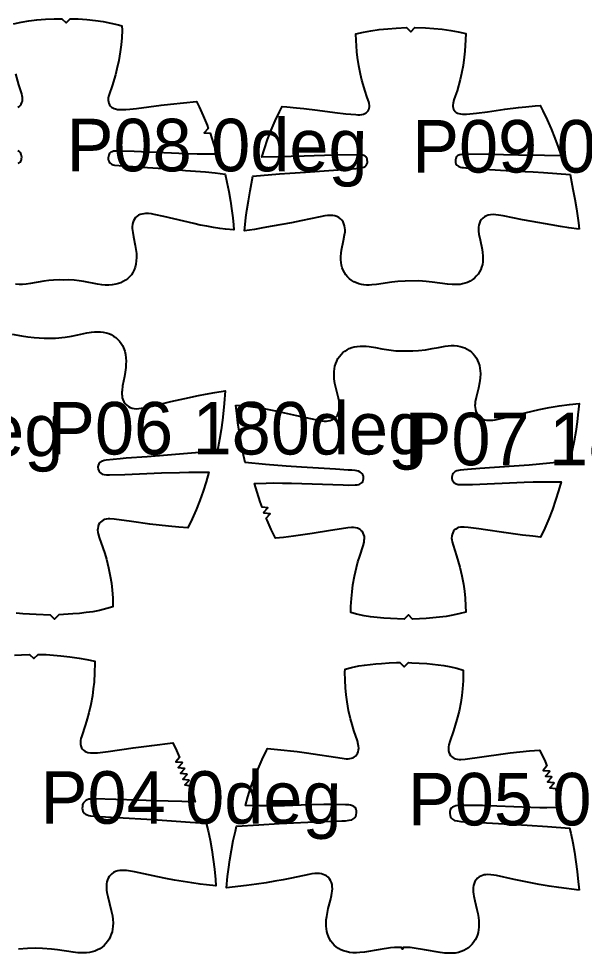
# Model space of a CAD drawing. Header units: millimetres. Extents: x 0 to 2016, y 0 to 4064.
# Drawn here: x 1296 to 1565, y 2549.6 to 2994.5 of the extents above; entities that cross this region are included whole.
import ezdxf

# ---------------------------------------------------------------- set-up
doc = ezdxf.new("R2010")
doc.units = ezdxf.units.MM
doc.layers.add('ANNOTATION', color=3, linetype='Continuous')
doc.layers.add('PIECES', color=5, linetype='Continuous')

msp = doc.modelspace()

# ---------------------------------------------------------------- linework, layer by layer
at = {"layer": 'PIECES'}
for points in [[(1293.56, 2991.96), (1297.17, 2992.76), (1300.85, 2993.41), (1304.56, 2993.9), (1308.69, 2994.26), (1312.83, 2994.45), (1316.53, 2994.47), (1318.51, 2992.46), (1320.53, 2994.44), (1324.23, 2994.36), (1328.36, 2994.1), (1332.48, 2993.68), (1336.18, 2993.12), (1339.86, 2992.41), (1343.45, 2991.55), (1345.12, 2991.08), (1345.13, 2989.03), (1344.99, 2985.29), (1344.72, 2982.01), (1344.33, 2978.74), (1343.63, 2974.62), (1342.74, 2970.54), (1342.03, 2967.79), (1340.48, 2962.55), (1339.02, 2958.35), (1338.77, 2957.48), (1338.61, 2956.6), (1338.57, 2955.7), (1338.66, 2954.93), (1338.86, 2954.19), (1339.19, 2953.5), (1339.64, 2952.88), (1340.16, 2952.39), (1340.75, 2952.01), (1341.39, 2951.71), (1342.07, 2951.49), (1343.01, 2951.31), (1343.97, 2951.22), (1344.93, 2951.2), (1346.92, 2951.27), (1348.91, 2951.42), (1351.96, 2951.74), (1363.69, 2953.24), (1368.21, 2953.77), (1380.56, 2955.1), (1381.84, 2952.51), (1383.8, 2948.17), (1385.61, 2943.77), (1386.17, 2942.26), (1384.26, 2940.22), (1387.04, 2939.91), (1388.72, 2934.92), (1390.16, 2929.99), (1384.45, 2929.97), (1380.88, 2930.01), (1372.23, 2930.26), (1350.89, 2931.28), (1345.39, 2931.45), (1341.78, 2931.42), (1341.1, 2931.34), (1340.45, 2931.17), (1339.88, 2930.88), (1339.39, 2930.46), (1339.05, 2930), (1338.81, 2929.48), (1338.65, 2928.93), (1338.55, 2928.25), (1338.57, 2927.57), (1338.71, 2926.9), (1338.95, 2926.32), (1339.31, 2925.82), (1340.16, 2925.22), (1340.86, 2924.97), (1341.6, 2924.83), (1345.76, 2924.38), (1354.79, 2923.76), (1364.91, 2923.2), (1368, 2922.99), (1375.36, 2922.28), (1384.84, 2921.5), (1389.47, 2921.06), (1394.22, 2920.54), (1395.02, 2916.71), (1395.88, 2912.24), (1396.69, 2907.64), (1397.39, 2903.03), (1397.81, 2899.7), (1398.15, 2896.36), (1398.35, 2893.9), (1398.35, 2893.9), (1394.35, 2894.33), (1391.69, 2894.68), (1388.59, 2895.14), (1385.49, 2895.67), (1382.38, 2896.27), (1379.28, 2896.93), (1365, 2900.31), (1360.44, 2901.3), (1359.08, 2901.54), (1357.7, 2901.7), (1356.32, 2901.72), (1355.45, 2901.65), (1354.6, 2901.49), (1353.78, 2901.23), (1353.01, 2900.88), (1352.29, 2900.4), (1351.62, 2899.77), (1351.07, 2899.04), (1350.63, 2898.23), (1350.31, 2897.36), (1350.11, 2896.46), (1350.02, 2895.54), (1350.02, 2894.61), (1350.2, 2892.75), (1350.57, 2890.65), (1351.44, 2886.49), (1351.75, 2884.58), (1351.95, 2882.66), (1352.01, 2880.74), (1351.94, 2879.19), (1351.74, 2877.66), (1351.37, 2876.16), (1350.91, 2874.9), (1350.31, 2873.71), (1349.58, 2872.59), (1348.71, 2871.57), (1347.79, 2870.71), (1346.79, 2869.97), (1345.71, 2869.33), (1344.58, 2868.8), (1343.39, 2868.38), (1342.17, 2868.06), (1340.52, 2867.79), (1338.85, 2867.68), (1337.17, 2867.71), (1335.49, 2867.84), (1333.42, 2868.13), (1327.02, 2869.32), (1324.73, 2869.7), (1322.42, 2869.97), (1319.86, 2870.1), (1317.51, 2870.08), (1315.17, 2870.14), (1312.61, 2870.05), (1310.3, 2869.82), (1308, 2869.48), (1301.58, 2868.39), (1299.51, 2868.14), (1297.83, 2868.03), (1296.15, 2868.03), (1294.48, 2868.17)], [(1295.62, 2952.37), (1296.22, 2952.75), (1296.74, 2953.22), (1297.21, 2953.84), (1297.54, 2954.52), (1297.76, 2955.26), (1297.86, 2956.03), (1297.83, 2956.93), (1297.68, 2957.81), (1297.45, 2958.69), (1296.06, 2962.92), (1294.6, 2968.18)], [(1295.77, 2925.58), (1296.63, 2926.16), (1297, 2926.67), (1297.25, 2927.24), (1297.4, 2927.91), (1297.43, 2928.58), (1297.34, 2929.26), (1297.19, 2929.82), (1296.96, 2930.34), (1296.63, 2930.81), (1296.15, 2931.23), (1295.58, 2931.53)], [(1292.96, 2844.31), (1297.37, 2843.53), (1300.33, 2843.06), (1303.31, 2842.69), (1308.04, 2842.38), (1313.45, 2842.47), (1318.17, 2842.95), (1321.13, 2843.42), (1324.08, 2844), (1328.45, 2844.93), (1330.65, 2845.28), (1332.05, 2845.43), (1333.44, 2845.49), (1334.83, 2845.45), (1336.21, 2845.3), (1337.57, 2845.02), (1338.82, 2844.61), (1340.01, 2844.08), (1341.15, 2843.43), (1342.21, 2842.67), (1343.13, 2841.83), (1343.97, 2840.92), (1344.72, 2839.93), (1345.36, 2838.86), (1345.9, 2837.74), (1346.43, 2836.2), (1346.8, 2834.62), (1347, 2833), (1347.06, 2831.48), (1347.02, 2829.95), (1346.9, 2828.42), (1346.62, 2826.26), (1346.26, 2824.11), (1345.44, 2819.78), (1345.14, 2817.57), (1345.07, 2816.67), (1345.06, 2815.77), (1345.13, 2814.88), (1345.28, 2814.01), (1345.55, 2813.16), (1346.02, 2812.18), (1346.66, 2811.29), (1347.43, 2810.51), (1348.22, 2809.9), (1349.08, 2809.42), (1350, 2809.06), (1350.97, 2808.85), (1352.02, 2808.79), (1353.07, 2808.87), (1357.39, 2809.64), (1359.62, 2810.08), (1368.4, 2812.27), (1374.97, 2813.75), (1381.5, 2815.17), (1384.78, 2815.81), (1389.32, 2816.58), (1394.22, 2817.26), (1393.75, 2811.34), (1393.43, 2808), (1392.91, 2803.39), (1392.29, 2798.78), (1391.55, 2794.24), (1390.53, 2789), (1384.72, 2788.27), (1380.15, 2787.8), (1366.75, 2786.76), (1357.1, 2785.91), (1347.12, 2785.23), (1344.24, 2784.99), (1337.62, 2784.32), (1336.71, 2784.17), (1335.83, 2783.93), (1335.21, 2783.65), (1334.66, 2783.25), (1334.1, 2782.58), (1333.76, 2781.77), (1333.66, 2780.93), (1333.76, 2780.1), (1334.03, 2779.32), (1334.47, 2778.64), (1335.06, 2778.11), (1335.77, 2777.73), (1336.71, 2777.48), (1337.68, 2777.38), (1339.25, 2777.35), (1346.4, 2777.52), (1363.95, 2778.23), (1372.48, 2778.53), (1376.95, 2778.62), (1380.29, 2778.64), (1386.37, 2778.57), (1385.14, 2774.06), (1383.73, 2769.58), (1382.18, 2765.16), (1380.44, 2760.72), (1378.53, 2756.36), (1376.49, 2752.07), (1372.1, 2752.43), (1367.17, 2752.9), (1362.76, 2753.38), (1358.37, 2753.92), (1349.59, 2755.19), (1341.32, 2756.25), (1339.36, 2756.37), (1338.49, 2756.35), (1337.63, 2756.25), (1336.79, 2756.04), (1336.1, 2755.75), (1335.46, 2755.37), (1334.9, 2754.89), (1334.42, 2754.32), (1333.99, 2753.56), (1333.71, 2752.74), (1333.57, 2751.87), (1333.55, 2751), (1333.64, 2750.13), (1333.81, 2749.27), (1334.29, 2747.57), (1336.02, 2742.61), (1336.9, 2739.91), (1337.7, 2737.19), (1338.73, 2733.14), (1339.57, 2729.06), (1340.08, 2725.8), (1340.46, 2722.53), (1340.74, 2718.8), (1340.84, 2714.56), (1337.94, 2713.69), (1334.35, 2712.81), (1331.24, 2712.22), (1328.11, 2711.75), (1324.96, 2711.4), (1321.8, 2711.12), (1315.04, 2710.68), (1315.04, 2710.68), (1313.08, 2708.65), (1311.05, 2710.61), (1304.27, 2710.81), (1301.11, 2710.98), (1297.95, 2711.23), (1294.8, 2711.58)], [(1293.92, 2691.49), (1297.4, 2691.72), (1301.18, 2691.87), (1303.19, 2689.88), (1305.18, 2691.89), (1309.07, 2691.77), (1312.56, 2691.56), (1316.03, 2691.27), (1320.37, 2690.77), (1324.68, 2690.14), (1328.44, 2689.46), (1332.22, 2688.68), (1332.23, 2687.77), (1332.11, 2683.24), (1331.81, 2678.71), (1331.49, 2675.43), (1331.05, 2672.17), (1330.29, 2668.06), (1329.33, 2664), (1328.57, 2661.26), (1327.75, 2658.54), (1325.85, 2652.68), (1325.61, 2651.81), (1325.42, 2650.93), (1325.32, 2650.04), (1325.35, 2649.14), (1325.52, 2648.29), (1325.83, 2647.49), (1326.31, 2646.76), (1326.84, 2646.23), (1327.46, 2645.81), (1328.15, 2645.48), (1328.88, 2645.25), (1330.14, 2645.05), (1331.41, 2645.01), (1333.44, 2645.11), (1338.48, 2645.7), (1350.39, 2647.39), (1359.31, 2648.59), (1369.31, 2649.75), (1371.05, 2646.12), (1372.52, 2642.88), (1370.72, 2640.74), (1373.51, 2640.58), (1373.7, 2640.12), (1371.87, 2638.02), (1374.66, 2637.81), (1374.84, 2637.35), (1372.97, 2635.28), (1375.75, 2635.02), (1375.93, 2634.55), (1374.02, 2632.51), (1376.79, 2632.21), (1376.96, 2631.73), (1375, 2629.74), (1377.77, 2629.37), (1378.92, 2625.59), (1379.93, 2621.78), (1360.77, 2622.14), (1352.45, 2622.47), (1331.82, 2623.12), (1330.19, 2623.05), (1329.37, 2622.93), (1328.59, 2622.7), (1327.87, 2622.34), (1327.21, 2621.76), (1326.72, 2621.03), (1326.4, 2620.21), (1326.26, 2619.33), (1326.25, 2618.64), (1326.34, 2617.95), (1326.56, 2617.29), (1326.88, 2616.72), (1327.31, 2616.23), (1327.82, 2615.82), (1328.54, 2615.45), (1329.32, 2615.2), (1330.13, 2615.04), (1331.83, 2614.87), (1337.26, 2614.52), (1342.9, 2614.23), (1359.84, 2613.24), (1373.05, 2612.32), (1377.53, 2612.04), (1385.19, 2611.62), (1386.05, 2607.93), (1386.98, 2603.42), (1387.8, 2598.9), (1388.5, 2594.31), (1389.08, 2589.7), (1389.57, 2584.75), (1389.78, 2581.7), (1389.78, 2581.7), (1385.35, 2582.17), (1382.25, 2582.55), (1378.29, 2583.11), (1370.15, 2584.42), (1365.97, 2585.18), (1362.18, 2585.93), (1351, 2588.41), (1349.15, 2588.76), (1347.28, 2589.01), (1346.22, 2589.09), (1345.17, 2589.1), (1344.11, 2589.03), (1343.08, 2588.84), (1342.07, 2588.52), (1341.13, 2588.07), (1340.26, 2587.48), (1339.61, 2586.87), (1339.05, 2586.18), (1338.58, 2585.42), (1338.21, 2584.6), (1337.92, 2583.63), (1337.75, 2582.64), (1337.69, 2581.64), (1337.72, 2580.62), (1337.82, 2579.6), (1337.97, 2578.59), (1338.37, 2576.6), (1340.02, 2570.02), (1340.53, 2567.37), (1340.75, 2565.73), (1340.86, 2564.08), (1340.82, 2562.43), (1340.68, 2561.14), (1340.42, 2559.88), (1340.05, 2558.64), (1339.57, 2557.44), (1338.98, 2556.31), (1338.29, 2555.25), (1337.51, 2554.26), (1336.62, 2553.36), (1335.65, 2552.55), (1334.56, 2551.81), (1333.4, 2551.19), (1332.18, 2550.69), (1330.92, 2550.3), (1329.6, 2550.02), (1328.25, 2549.86), (1326.89, 2549.79), (1325.53, 2549.8), (1324.17, 2549.88), (1321.91, 2550.11), (1314.5, 2551.24), (1311.59, 2551.6), (1307.3, 2551.93), (1303.78, 2552.09), (1300.25, 2551.9), (1295.96, 2551.53)]]:
    msp.add_lwpolyline(points, dxfattribs=at)
for points in [[(1562.5, 2894.23), (1557.72, 2894.91), (1553.72, 2895.53), (1549.21, 2896.29), (1540.14, 2897.93), (1535.58, 2898.8), (1526.37, 2900.65), (1524.23, 2901), (1522.93, 2901.15), (1521.62, 2901.2), (1520.32, 2901.11), (1519.36, 2900.92), (1518.43, 2900.61), (1517.57, 2900.18), (1516.78, 2899.6), (1516.09, 2898.89), (1515.54, 2898.07), (1515.12, 2897.17), (1514.84, 2896.25), (1514.68, 2895.3), (1514.63, 2894.33), (1514.66, 2893.36), (1514.85, 2891.95), (1515.46, 2889.18), (1516.4, 2884.65), (1516.63, 2883.12), (1516.77, 2881.59), (1516.8, 2880.05), (1516.71, 2878.77), (1516.51, 2877.51), (1516.19, 2876.27), (1515.75, 2875.08), (1515.17, 2873.92), (1514.47, 2872.84), (1513.65, 2871.84), (1512.73, 2870.94), (1511.73, 2870.16), (1510.65, 2869.49), (1509.5, 2868.94), (1508.3, 2868.51), (1507.11, 2868.21), (1505.9, 2868.01), (1504.67, 2867.91), (1503.43, 2867.88), (1502.2, 2867.91), (1499.98, 2868.1), (1492.67, 2869.13), (1489.77, 2869.44), (1486.25, 2869.62), (1479.84, 2869.59), (1476.32, 2869.38), (1473.42, 2869.04), (1466.13, 2867.94), (1463.91, 2867.73), (1462.67, 2867.68), (1461.44, 2867.7), (1460.21, 2867.8), (1458.99, 2867.98), (1457.8, 2868.27), (1456.59, 2868.69), (1455.44, 2869.23), (1454.36, 2869.88), (1453.35, 2870.66), (1452.42, 2871.55), (1451.59, 2872.54), (1450.88, 2873.61), (1450.29, 2874.76), (1449.84, 2875.96), (1449.5, 2877.19), (1449.29, 2878.45), (1449.19, 2879.72), (1449.2, 2881.26), (1449.34, 2882.8), (1449.55, 2884.33), (1450.44, 2888.87), (1451.03, 2891.65), (1451.2, 2893.05), (1451.23, 2894.02), (1451.16, 2894.99), (1450.99, 2895.94), (1450.7, 2896.87), (1450.28, 2897.76), (1449.72, 2898.57), (1449.03, 2899.28), (1448.23, 2899.84), (1447.36, 2900.27), (1446.43, 2900.57), (1445.47, 2900.75), (1444.17, 2900.83), (1442.86, 2900.77), (1441.56, 2900.61), (1439.43, 2900.23), (1430.24, 2898.29), (1425.68, 2897.38), (1416.62, 2895.65), (1412.12, 2894.85), (1408.13, 2894.19), (1403.35, 2893.47), (1403.66, 2896.5), (1404.05, 2899.83), (1404.5, 2903.16), (1405.24, 2907.85), (1406.06, 2912.53), (1407.35, 2919.55), (1420.03, 2920.65), (1424.92, 2921.01), (1432.44, 2921.45), (1445.65, 2922.3), (1454.53, 2922.97), (1458.04, 2923.34), (1458.76, 2923.45), (1459.48, 2923.61), (1460.16, 2923.86), (1460.74, 2924.19), (1461.24, 2924.62), (1461.61, 2925.17), (1461.82, 2925.79), (1461.87, 2926.45), (1461.81, 2927.12), (1461.68, 2927.69), (1461.47, 2928.22), (1461.15, 2928.7), (1460.72, 2929.08), (1460.22, 2929.35), (1459.67, 2929.53), (1458.82, 2929.65), (1457.96, 2929.68), (1446.15, 2929.46), (1431.77, 2929.07), (1419.43, 2928.67), (1411.6, 2928.53), (1412.86, 2932.6), (1414.4, 2937.02), (1416.09, 2941.39), (1417.96, 2945.78), (1419.98, 2950.09), (1421.28, 2952.62), (1423.58, 2952.46), (1428.14, 2952.07), (1431.6, 2951.71), (1438.05, 2950.94), (1446.43, 2949.81), (1451.65, 2949.24), (1456.36, 2948.8), (1457.33, 2948.76), (1458.29, 2948.78), (1459.24, 2948.89), (1459.94, 2949.07), (1460.61, 2949.33), (1461.22, 2949.69), (1461.75, 2950.16), (1462.15, 2950.67), (1462.45, 2951.24), (1462.66, 2951.86), (1462.77, 2952.5), (1462.8, 2953.16), (1462.71, 2954.03), (1462.51, 2954.87), (1462.24, 2955.71), (1461.6, 2957.36), (1460.74, 2959.9), (1459.24, 2965.29), (1458.55, 2968.12), (1457.79, 2972.03), (1457.21, 2975.97), (1456.89, 2978.75), (1456.63, 2981.54), (1456.47, 2984.09), (1456.36, 2987.24), (1459.93, 2988.07), (1463.49, 2988.74), (1467.48, 2989.29), (1471.49, 2989.69), (1475.45, 2989.98), (1480.47, 2990.23), (1482.48, 2988.24), (1484.47, 2990.25), (1489.49, 2990.05), (1493.44, 2989.79), (1497.46, 2989.43), (1501.46, 2988.92), (1505.02, 2988.29), (1508.6, 2987.49), (1508.52, 2984.34), (1508.38, 2981.79), (1508.16, 2979), (1507.86, 2976.22), (1507.32, 2972.27), (1506.59, 2968.35), (1505.93, 2965.52), (1504.48, 2960.11), (1503.65, 2957.56), (1503.03, 2955.9), (1502.76, 2955.07), (1502.57, 2954.22), (1502.49, 2953.35), (1502.52, 2952.69), (1502.64, 2952.05), (1502.85, 2951.44), (1503.16, 2950.87), (1503.56, 2950.36), (1504.1, 2949.89), (1504.72, 2949.54), (1505.39, 2949.28), (1506.09, 2949.12), (1507.04, 2949.01), (1508, 2949), (1508.97, 2949.06), (1513.68, 2949.53), (1518.89, 2950.15), (1527.26, 2951.37), (1533.7, 2952.2), (1537.16, 2952.59), (1541.71, 2953.03), (1544.01, 2953.21), (1545.33, 2950.69), (1547.4, 2946.4), (1549.31, 2942.03), (1551.04, 2937.68), (1552.62, 2933.27), (1553.93, 2929.21), (1546.09, 2929.28), (1533.75, 2929.56), (1519.37, 2929.81), (1507.55, 2929.92), (1506.69, 2929.88), (1505.85, 2929.75), (1505.3, 2929.56), (1504.8, 2929.29), (1504.38, 2928.91), (1504.06, 2928.43), (1503.85, 2927.89), (1503.73, 2927.32), (1503.67, 2926.65), (1503.73, 2925.99), (1503.95, 2925.37), (1504.33, 2924.83), (1504.83, 2924.4), (1505.41, 2924.08), (1506.09, 2923.83), (1506.81, 2923.68), (1507.54, 2923.57), (1511.05, 2923.24), (1519.93, 2922.66), (1533.15, 2921.93), (1540.68, 2921.57), (1545.57, 2921.25), (1558.26, 2920.28), (1559.62, 2913.26), (1560.48, 2908.59), (1561.27, 2903.91), (1561.75, 2900.59), (1562.17, 2897.26), (1562.5, 2894.23)], [(1399.22, 2810.52), (1403.69, 2810.19), (1408.62, 2809.6), (1413.42, 2808.8), (1418.19, 2807.83), (1428.16, 2805.58), (1439.21, 2803.17), (1440.25, 2803.01), (1441.29, 2802.93), (1442.34, 2802.94), (1443.25, 2803.05), (1444.14, 2803.26), (1444.99, 2803.57), (1445.79, 2804), (1446.52, 2804.54), (1447.1, 2805.13), (1447.6, 2805.8), (1448.01, 2806.52), (1448.33, 2807.3), (1448.56, 2808.18), (1448.68, 2809.08), (1448.71, 2809.99), (1448.66, 2810.9), (1448.55, 2811.81), (1448.13, 2813.82), (1446.94, 2818.26), (1446.41, 2820.75), (1446.1, 2823), (1446, 2825.26), (1446.05, 2826.56), (1446.19, 2827.85), (1446.43, 2829.12), (1446.79, 2830.36), (1447.25, 2831.53), (1447.83, 2832.65), (1448.52, 2833.69), (1449.31, 2834.66), (1450.21, 2835.54), (1451.15, 2836.29), (1452.17, 2836.93), (1453.24, 2837.48), (1454.36, 2837.91), (1455.52, 2838.25), (1456.94, 2838.51), (1458.37, 2838.63), (1459.82, 2838.64), (1461.27, 2838.56), (1462.71, 2838.4), (1465.74, 2837.9), (1468.76, 2837.34), (1472.03, 2836.81), (1475.32, 2836.45), (1478.07, 2836.31), (1483.42, 2836.34), (1486.17, 2836.5), (1489.46, 2836.89), (1492.72, 2837.45), (1495.73, 2838.04), (1498.76, 2838.56), (1500.2, 2838.74), (1501.65, 2838.84), (1503.09, 2838.84), (1504.53, 2838.73), (1505.95, 2838.48), (1507.12, 2838.16), (1508.24, 2837.73), (1509.32, 2837.2), (1510.33, 2836.56), (1511.29, 2835.82), (1512.19, 2834.95), (1512.99, 2833.99), (1513.69, 2832.95), (1514.28, 2831.85), (1514.76, 2830.68), (1515.12, 2829.44), (1515.38, 2828.17), (1515.53, 2826.88), (1515.59, 2825.58), (1515.51, 2823.32), (1515.23, 2821.07), (1514.72, 2818.58), (1513.57, 2814.12), (1513.17, 2812.11), (1513.06, 2811.2), (1513.02, 2810.29), (1513.06, 2809.38), (1513.19, 2808.48), (1513.43, 2807.6), (1513.75, 2806.83), (1514.17, 2806.11), (1514.67, 2805.45), (1515.27, 2804.86), (1516, 2804.33), (1516.8, 2803.91), (1517.66, 2803.6), (1518.55, 2803.4), (1519.46, 2803.3), (1520.51, 2803.3), (1521.55, 2803.39), (1522.59, 2803.56), (1533.62, 2806.08), (1543.56, 2808.41), (1548.32, 2809.43), (1553.12, 2810.27), (1558.04, 2810.91), (1562.5, 2811.28), (1561.94, 2805.98), (1561.54, 2802.65), (1560.9, 2798.05), (1560.17, 2793.47), (1559.31, 2788.95), (1558.21, 2783.92), (1548.59, 2782.86), (1538.86, 2781.97), (1531.58, 2781.41), (1515.36, 2780.36), (1509.39, 2779.88), (1507.66, 2779.77), (1505.94, 2779.6), (1505.15, 2779.47), (1504.38, 2779.25), (1503.65, 2778.92), (1503.13, 2778.53), (1502.68, 2778.05), (1502.35, 2777.5), (1502.14, 2776.89), (1502.06, 2776.25), (1502.08, 2775.6), (1502.2, 2775.01), (1502.41, 2774.46), (1502.73, 2773.96), (1503.13, 2773.56), (1503.6, 2773.26), (1504.12, 2773.03), (1505.04, 2772.83), (1505.99, 2772.75), (1509.08, 2772.73), (1511.79, 2772.82), (1536.36, 2773.88), (1540.62, 2774.01), (1544.87, 2774.08), (1548.4, 2774.08), (1553.93, 2773.96), (1552.76, 2769.7), (1551.36, 2765.22), (1549.81, 2760.8), (1548.08, 2756.36), (1546.2, 2751.98), (1544.21, 2747.75), (1540.45, 2748.11), (1535.54, 2748.66), (1531.14, 2749.21), (1526.75, 2749.83), (1517.99, 2751.23), (1514.84, 2751.69), (1509.81, 2752.32), (1507.94, 2752.46), (1507.02, 2752.47), (1506.11, 2752.4), (1505.22, 2752.21), (1504.53, 2751.94), (1503.9, 2751.57), (1503.33, 2751.11), (1502.85, 2750.55), (1502.4, 2749.81), (1502.1, 2749), (1501.93, 2748.15), (1501.89, 2747.27), (1501.96, 2746.4), (1502.11, 2745.54), (1502.58, 2743.83), (1504.23, 2738.85), (1505.07, 2736.14), (1505.83, 2733.4), (1506.8, 2729.34), (1507.58, 2725.24), (1508.04, 2721.98), (1508.36, 2718.7), (1508.58, 2714.97), (1508.62, 2712.04), (1506.04, 2711.32), (1502.44, 2710.49), (1499.32, 2709.94), (1496.18, 2709.53), (1493.03, 2709.22), (1489.86, 2708.99), (1486.7, 2708.81), (1483.34, 2708.66), (1481.33, 2710.66), (1479.34, 2708.65), (1472.81, 2708.91), (1469.65, 2709.11), (1466.49, 2709.39), (1463.35, 2709.78), (1460.23, 2710.29), (1456.62, 2711.09), (1454.03, 2711.79), (1454.04, 2714.71), (1454.23, 2718.45), (1454.52, 2721.73), (1454.95, 2725), (1455.69, 2729.1), (1456.63, 2733.17), (1457.36, 2735.91), (1458.17, 2738.64), (1459.77, 2743.63), (1460.23, 2745.35), (1460.37, 2746.21), (1460.44, 2747.08), (1460.39, 2747.95), (1460.21, 2748.81), (1459.9, 2749.61), (1459.44, 2750.35), (1458.95, 2750.9), (1458.38, 2751.36), (1457.75, 2751.72), (1457.06, 2751.99), (1456.16, 2752.17), (1455.25, 2752.23), (1454.33, 2752.21), (1452.46, 2752.05), (1447.44, 2751.38), (1444.29, 2750.89), (1435.55, 2749.4), (1431.17, 2748.74), (1426.77, 2748.15), (1421.86, 2747.56), (1418.11, 2747.16), (1416.08, 2751.37), (1414.16, 2755.73), (1413.74, 2756.78), (1415.59, 2758.87), (1412.81, 2759.1), (1412.62, 2759.57), (1414.53, 2761.61), (1411.75, 2761.91), (1410.8, 2764.57), (1409.36, 2769.03), (1408.15, 2773.28), (1413.67, 2773.45), (1417.2, 2773.48), (1421.46, 2773.46), (1425.71, 2773.36), (1450.3, 2772.53), (1453.01, 2772.47), (1456.1, 2772.52), (1457.04, 2772.6), (1457.96, 2772.82), (1458.48, 2773.05), (1458.94, 2773.36), (1459.34, 2773.75), (1459.66, 2774.26), (1459.86, 2774.82), (1459.97, 2775.41), (1460, 2776.05), (1459.91, 2776.69), (1459.69, 2777.3), (1459.35, 2777.85), (1458.9, 2778.32), (1458.37, 2778.7), (1457.65, 2779.03), (1456.88, 2779.24), (1456.08, 2779.37), (1454.36, 2779.52), (1452.62, 2779.61), (1446.66, 2780.04), (1430.43, 2780.94), (1423.14, 2781.43), (1413.4, 2782.23), (1403.77, 2783.2), (1402.62, 2788.22), (1401.73, 2792.73), (1400.95, 2797.31), (1400.27, 2801.9), (1399.83, 2805.23), (1399.22, 2810.52)], [(1562.5, 2579.72), (1552.96, 2580.94), (1548.26, 2581.62), (1543.56, 2582.38), (1539.58, 2583.1), (1535.61, 2583.89), (1531.64, 2584.72), (1523.31, 2586.57), (1521.93, 2586.83), (1520.54, 2587.01), (1519.14, 2587.08), (1518.25, 2587.03), (1517.38, 2586.91), (1516.53, 2586.7), (1515.72, 2586.38), (1514.96, 2585.95), (1514.2, 2585.34), (1513.54, 2584.61), (1513.01, 2583.8), (1512.6, 2582.9), (1512.3, 2581.91), (1512.14, 2580.9), (1512.1, 2579.87), (1512.15, 2578.83), (1512.27, 2577.79), (1512.45, 2576.76), (1512.96, 2574.53), (1513.97, 2570.45), (1514.35, 2568.57), (1514.64, 2566.67), (1514.79, 2565.13), (1514.84, 2563.58), (1514.79, 2562.04), (1514.67, 2560.8), (1514.45, 2559.57), (1514.14, 2558.37), (1513.71, 2557.21), (1513.17, 2556.07), (1512.51, 2555.01), (1511.75, 2554.02), (1510.88, 2553.11), (1509.93, 2552.29), (1508.82, 2551.55), (1507.64, 2550.92), (1506.4, 2550.42), (1505.12, 2550.05), (1503.52, 2549.75), (1501.91, 2549.61), (1500.29, 2549.61), (1498.66, 2549.71), (1496.42, 2550), (1489.01, 2551.31), (1484.1, 2552.07), (1482.12, 2552.31), (1479.92, 2552.42), (1478.87, 2552.41), (1478.46, 2551.62), (1478.07, 2552.42), (1477.01, 2552.44), (1474.81, 2552.35), (1472.83, 2552.14), (1467.91, 2551.45), (1460.49, 2550.23), (1458.24, 2549.97), (1456.61, 2549.89), (1454.99, 2549.91), (1453.38, 2550.07), (1451.79, 2550.39), (1450.51, 2550.78), (1449.28, 2551.29), (1448.1, 2551.93), (1447.01, 2552.69), (1446.06, 2553.52), (1445.21, 2554.44), (1444.46, 2555.44), (1443.82, 2556.51), (1443.28, 2557.65), (1442.88, 2558.83), (1442.58, 2560.03), (1442.38, 2561.26), (1442.27, 2562.5), (1442.23, 2564.04), (1442.31, 2565.59), (1442.48, 2567.13), (1442.79, 2569.03), (1443.19, 2570.9), (1444.26, 2574.97), (1444.79, 2577.19), (1444.99, 2578.22), (1445.12, 2579.26), (1445.19, 2580.3), (1445.15, 2581.33), (1445.01, 2582.34), (1444.72, 2583.33), (1444.32, 2584.23), (1443.8, 2585.06), (1443.16, 2585.79), (1442.4, 2586.41), (1441.65, 2586.85), (1440.84, 2587.18), (1439.99, 2587.4), (1439.12, 2587.53), (1438.24, 2587.59), (1436.84, 2587.54), (1435.44, 2587.38), (1434.06, 2587.14), (1425.71, 2585.39), (1421.73, 2584.61), (1417.75, 2583.87), (1413.76, 2583.2), (1409.05, 2582.5), (1404.34, 2581.89), (1394.78, 2580.79), (1395.37, 2586.21), (1395.79, 2589.54), (1396.44, 2594.14), (1397.19, 2598.72), (1398.06, 2603.24), (1399.05, 2607.73), (1399.64, 2610.15), (1410.16, 2610.82), (1419.87, 2611.34), (1433.51, 2611.99), (1444.91, 2612.45), (1449.67, 2612.6), (1451.41, 2612.71), (1453.14, 2612.92), (1454.36, 2613.21), (1454.93, 2613.45), (1455.45, 2613.78), (1455.94, 2614.26), (1456.31, 2614.83), (1456.56, 2615.46), (1456.73, 2616.44), (1456.67, 2617.43), (1456.54, 2617.99), (1456.33, 2618.52), (1456.02, 2618.99), (1455.44, 2619.5), (1454.74, 2619.86), (1453.87, 2620.11), (1452.96, 2620.25), (1451.37, 2620.34), (1444.3, 2620.42), (1441.15, 2620.4), (1434.37, 2620.26), (1422.34, 2619.88), (1418.14, 2619.78), (1413.93, 2619.74), (1410.58, 2619.75), (1403.85, 2619.91), (1405.04, 2624.14), (1406.46, 2628.61), (1408.05, 2633.02), (1409.81, 2637.45), (1411.74, 2641.8), (1413.82, 2646.09), (1414.38, 2647.13), (1419.12, 2646.67), (1428.43, 2645.63), (1432.82, 2645.05), (1449.8, 2642.43), (1451.78, 2642.24), (1452.63, 2642.22), (1453.48, 2642.28), (1454.31, 2642.45), (1455, 2642.7), (1455.63, 2643.05), (1456.21, 2643.5), (1456.7, 2644.04), (1457.16, 2644.77), (1457.48, 2645.57), (1457.66, 2646.42), (1457.72, 2647.3), (1457.66, 2648.17), (1457.51, 2649.03), (1457.07, 2650.75), (1455.45, 2655.74), (1454.63, 2658.46), (1453.88, 2661.2), (1452.93, 2665.26), (1452.17, 2669.37), (1451.73, 2672.63), (1451.41, 2675.91), (1451.21, 2679.65), (1451.18, 2683.39), (1451.23, 2684.81), (1454.23, 2685.61), (1457.84, 2686.39), (1460.51, 2686.82), (1463.19, 2687.15), (1465.88, 2687.41), (1468.57, 2687.62), (1472.13, 2687.83), (1475.7, 2687.96), (1477.32, 2687.98), (1479.31, 2685.97), (1481.32, 2687.96), (1482.95, 2687.92), (1486.51, 2687.74), (1490.07, 2687.48), (1492.76, 2687.24), (1495.45, 2686.95), (1498.12, 2686.58), (1500.79, 2686.11), (1504.39, 2685.3), (1507.38, 2684.45), (1507.41, 2683.03), (1507.33, 2679.29), (1507.08, 2675.56), (1506.73, 2672.28), (1506.24, 2669.02), (1505.43, 2664.93), (1504.43, 2660.88), (1503.65, 2658.15), (1502.79, 2655.44), (1501.11, 2650.47), (1500.64, 2648.76), (1500.49, 2647.9), (1500.42, 2647.03), (1500.46, 2646.15), (1500.63, 2645.3), (1500.94, 2644.49), (1501.39, 2643.75), (1501.88, 2643.21), (1502.45, 2642.76), (1503.08, 2642.4), (1503.76, 2642.13), (1504.59, 2641.95), (1505.44, 2641.88), (1506.29, 2641.89), (1508.28, 2642.06), (1525.29, 2644.47), (1529.68, 2644.99), (1539, 2645.91), (1543.75, 2646.31), (1544.29, 2645.26), (1546.32, 2640.95), (1547.24, 2638.8), (1545.43, 2636.67), (1548.22, 2636.5), (1548.4, 2636.04), (1546.51, 2633.97), (1549.29, 2633.7), (1549.47, 2633.24), (1547.55, 2631.21), (1550.33, 2630.89), (1550.49, 2630.41), (1548.54, 2628.42), (1551.31, 2628.05), (1552.8, 2623.2), (1553.94, 2618.95), (1547.2, 2618.88), (1543.85, 2618.91), (1539.64, 2619.01), (1523.42, 2619.69), (1516.64, 2619.92), (1513.49, 2619.98), (1506.43, 2620), (1504.83, 2619.92), (1503.92, 2619.8), (1503.04, 2619.55), (1502.34, 2619.21), (1501.75, 2618.7), (1501.44, 2618.23), (1501.22, 2617.71), (1501.09, 2617.15), (1501.01, 2616.16), (1501.17, 2615.18), (1501.42, 2614.54), (1501.78, 2613.97), (1502.26, 2613.48), (1502.77, 2613.15), (1503.34, 2612.9), (1504.56, 2612.6), (1506.28, 2612.36), (1508.02, 2612.23), (1512.79, 2612.02), (1524.17, 2611.42), (1537.81, 2610.59), (1547.51, 2609.95), (1558.02, 2609.15), (1558.58, 2606.72), (1559.51, 2602.22), (1560.32, 2597.69), (1561.01, 2593.1), (1561.6, 2588.49), (1561.98, 2585.16), (1562.5, 2579.72)]]:
    msp.add_lwpolyline(points, close=True, dxfattribs=at)

# ---------------------------------------------------------------- texts
at = {"layer": 'ANNOTATION'}
for s, p in [('P08 0deg', (1318.78, 2921.83)), ('P09 0deg', (1483.11, 2921.24)), ('P05 180deg', (1136.89, 2786.15)), ('P06 180deg', (1309.93, 2787.04)), ('P07 180deg', (1479.5, 2781.91)), ('P04 0deg', (1306.41, 2611.28)), ('P05 0deg', (1481.08, 2610.48))]:
    msp.add_text(s, height=25, dxfattribs=at).set_placement(p)

doc.saveas('drawing.dxf')
